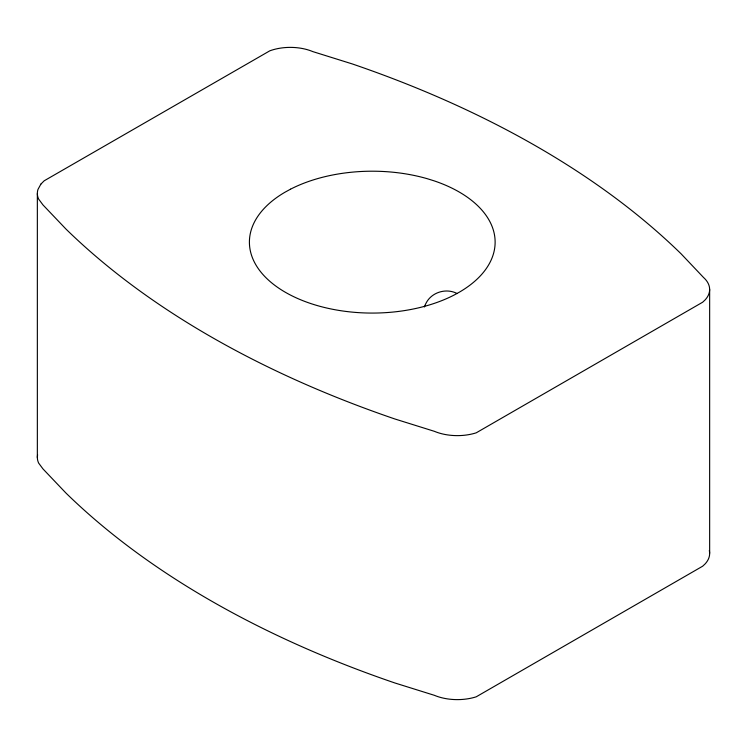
<?xml version="1.0" encoding="UTF-8"?>
<svg xmlns="http://www.w3.org/2000/svg" width="747" height="747" viewBox="0 0 747 747"><rect width="100%" height="100%" fill="white"/><g stroke="black" fill="none" stroke-linecap="round" stroke-linejoin="round"><path stroke-width="1.12" d="M457.173 293.58C446.342 287.754 431.542 292.142 426.023 303.226A40.796 30.216 38.8 0 0 424.389 306.989M709.65 289.332L709.65 553.322M37.35 193.576L37.35 457.566M37.611 454.792A38.349 22.139 0 0 0 38.629 463.065L42.981 468.92L65.96 493.057A935.477 540.09 0 0 0 394.967 683.001L434.352 695.308A39.133 22.597 0 0 0 476.212 696.82L702.666 566.198L705.037 563.994A38.293 22.111 0 0 0 709.314 550.548M40.87 184.126L37.976 189.421A38.349 22.139 0 0 0 38.629 199.075L42.981 204.93L65.96 229.058A935.477 540.09 0 0 0 394.967 419.011L434.352 431.308A39.133 22.597 0 0 0 476.212 432.83L702.666 302.208L705.037 299.995A38.293 22.111 0 0 0 703.553 277.51L681.096 253.821A935.477 540.09 0 0 0 352.089 63.869L312.825 51.608A38.293 22.111 0 0 0 269.798 50.824L44.185 180.793L40.87 184.126M290.499 189.196L284.906 192.259A122.863 70.937 0 0 0 283.178 290.985A122.863 70.937 0 0 0 454.036 295.084L459.629 292.012A122.863 70.937 0 0 0 434.212 180.877L427.433 178.757A122.863 70.937 0 0 0 290.499 189.196"/></g></svg>
